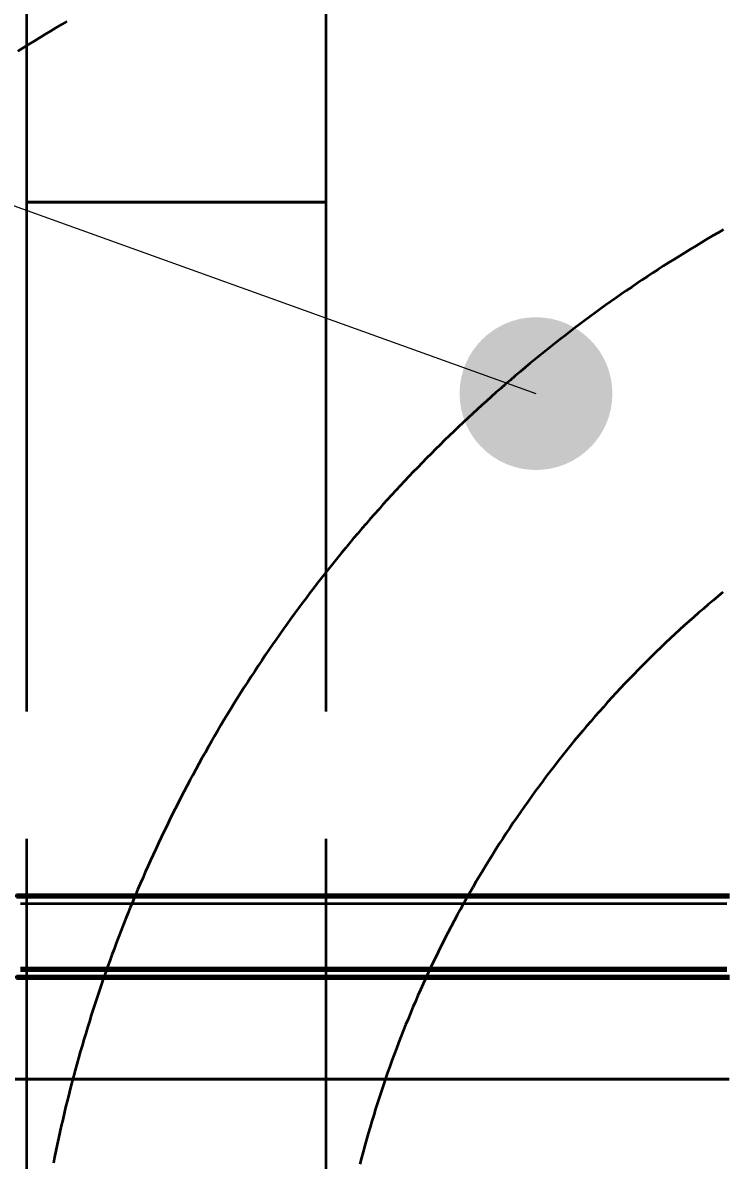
# Model space of a CAD drawing. Header units: millimetres. Extents: x 0 to 2382, y 0 to 420.
# Drawn here: x 151.77 to 157.25, y 289.56 to 298.5 of the extents above; entities that cross this region are included whole.
import ezdxf

# ---------------------------------------------------------------- set-up
doc = ezdxf.new("R2010")
doc.units = ezdxf.units.MM
doc.linetypes.add('IRAM-E-TRAZOS', pattern=[5, 4, -1])
for name, color, linetype, lineweight in [('01-VISIBLE', 7, 'CONTINUOUS', 70), ('02-OCULTA', 4, 'IRAM-E-TRAZOS', 35), ('04-COTA', 3, 'CONTINUOUS', 18), ('08-FINA', 5, 'CONTINUOUS', 18)]:
    doc.layers.add(name, color=color, linetype=linetype, lineweight=lineweight)
doc.styles.add('ISO3098', font='isocpeur.ttf')
doc.dimstyles.new('FLAMA-IRAM', dxfattribs={"dimtxt": 3.5, "dimasz": 3.5, "dimexe": 2, "dimexo": 1.5, "dimgap": 1, "dimtad": 1, "dimdec": 1, "dimtxsty": 'ISO3098', "dimblk": 'IRAM_FLECHA', "dimblk1": 'IRAM_FLECHA', "dimblk2": 'IRAM_FLECHA', "dimcen": 2.5, "dimclrd": 256, "dimclre": 256, "dimclrt": 256, "dimazin": 3, "dimtfac": 1, "dimtmove": 0, "dimatfit": 3, "dimlwd": 18, "dimlwe": 18})

# ---------------------------------------------------------------- blocks, each defined once
blk = doc.blocks.new('IRAM_FLECHA')
blk.add_solid([(0, 0), (-1, 0.125), (-1, -0.125)])

msp = doc.modelspace()

# ---------------------------------------------------------------- hatches: boundary and pattern name
at = {"layer": '08-FINA'}
h = msp.add_hatch(color=7, dxfattribs=at)
h.dxf.hatch_style = 1
edge = h.paths.add_edge_path()
edge.add_arc((155.8, 295.5841), 0.6, 0, 360)

# ---------------------------------------------------------------- linework, layer by layer
at = {"layer": '01-VISIBLE'}
for points in [[(151.72, 291.64), (151.8, 291.64), (151.88, 291.64), (151.96, 291.64), (152.04, 291.64), (152.12, 291.64), (152.2, 291.64), (152.28, 291.64), (152.36, 291.64), (152.44, 291.64), (152.52, 291.64), (152.6, 291.64), (152.68, 291.64), (152.76, 291.64), (152.84, 291.64), (152.92, 291.64), (153, 291.64), (153.08, 291.64), (153.16, 291.64), (153.24, 291.64), (153.32, 291.64), (153.4, 291.64), (153.48, 291.64), (153.56, 291.64), (153.64, 291.64), (153.72, 291.64), (153.8, 291.64), (153.88, 291.64), (153.96, 291.64), (154.04, 291.64), (154.12, 291.64), (154.2, 291.64), (154.28, 291.64), (154.36, 291.64), (154.44, 291.64), (154.52, 291.64), (154.6, 291.64), (154.68, 291.64), (154.76, 291.64), (154.84, 291.64), (154.92, 291.64), (155, 291.64), (155.08, 291.64), (155.16, 291.64), (155.24, 291.64), (155.32, 291.64), (155.4, 291.64), (155.48, 291.64), (155.56, 291.64), (155.64, 291.64), (155.72, 291.64), (155.8, 291.64), (155.88, 291.64), (155.96, 291.64), (156.04, 291.64), (156.12, 291.64), (156.2, 291.64), (156.28, 291.64), (156.36, 291.64), (156.44, 291.64), (156.52, 291.64), (156.6, 291.64), (156.68, 291.64), (156.76, 291.64), (156.84, 291.64), (156.92, 291.64), (157, 291.64), (157.08, 291.64), (157.16, 291.64), (157.24, 291.64), (157.32, 291.64)], [(151.7536, 291.064), (151.8328, 291.064), (151.912, 291.064), (151.9912, 291.064), (152.0704, 291.064), (152.1496, 291.064), (152.2288, 291.064), (152.308, 291.064), (152.3872, 291.064), (152.4664, 291.064), (152.5456, 291.064), (152.6248, 291.064), (152.704, 291.064), (152.7832, 291.064), (152.8624, 291.064), (152.9416, 291.064), (153.0208, 291.064), (153.1, 291.064), (153.1792, 291.064), (153.2584, 291.064), (153.3376, 291.064), (153.4168, 291.064), (153.496, 291.064), (153.5752, 291.064), (153.6544, 291.064), (153.7336, 291.064), (153.8128, 291.064), (153.892, 291.064), (153.9712, 291.064), (154.0504, 291.064), (154.1296, 291.064), (154.2088, 291.064), (154.288, 291.064), (154.3672, 291.064), (154.4464, 291.064), (154.5256, 291.064), (154.6048, 291.064), (154.684, 291.064), (154.7632, 291.064), (154.8424, 291.064), (154.9216, 291.064), (155.0008, 291.064), (155.08, 291.064), (155.1592, 291.064), (155.2384, 291.064), (155.3176, 291.064), (155.3968, 291.064), (155.476, 291.064), (155.5552, 291.064), (155.6344, 291.064), (155.7136, 291.064), (155.7928, 291.064), (155.872, 291.064), (155.9512, 291.064), (156.0304, 291.064), (156.1096, 291.064), (156.1888, 291.064), (156.268, 291.064), (156.3472, 291.064), (156.4264, 291.064), (156.5056, 291.064), (156.5848, 291.064), (156.664, 291.064), (156.7432, 291.064), (156.8224, 291.064), (156.9016, 291.064), (156.9808, 291.064), (157.06, 291.064), (157.1392, 291.064), (157.2184, 291.064), (157.2976, 291.064)], [(151.72, 291), (151.8, 291), (151.88, 291), (151.96, 291), (152.04, 291), (152.12, 291), (152.2, 291), (152.28, 291), (152.36, 291), (152.44, 291), (152.52, 291), (152.6, 291), (152.68, 291), (152.76, 291), (152.84, 291), (152.92, 291), (153, 291), (153.08, 291), (153.16, 291), (153.24, 291), (153.32, 291), (153.4, 291), (153.48, 291), (153.56, 291), (153.64, 291), (153.72, 291), (153.8, 291), (153.88, 291), (153.96, 291), (154.04, 291), (154.12, 291), (154.2, 291), (154.28, 291), (154.36, 291), (154.44, 291), (154.52, 291), (154.6, 291), (154.68, 291), (154.76, 291), (154.84, 291), (154.92, 291), (155, 291), (155.08, 291), (155.16, 291), (155.24, 291), (155.32, 291), (155.4, 291), (155.48, 291), (155.56, 291), (155.64, 291), (155.72, 291), (155.8, 291), (155.88, 291), (155.96, 291), (156.04, 291), (156.12, 291), (156.2, 291), (156.28, 291), (156.36, 291), (156.44, 291), (156.52, 291), (156.6, 291), (156.68, 291), (156.76, 291), (156.84, 291), (156.92, 291), (157, 291), (157.08, 291), (157.16, 291), (157.24, 291), (157.32, 291)]]:
    msp.add_lwpolyline(points, dxfattribs=at)
at = {"layer": '02-OCULTA'}
for p, q in [((151.8, 298.6956), (151.8, 297.0869)), ((154.15, 298.6956), (154.15, 297.0869)), ((151.8, 297.0869), (151.8, 283.6828)), ((154.15, 297.0869), (154.15, 283.6828))]:
    msp.add_line(p, q, dxfattribs=at)
for points in [[(152.1168, 298.508), (152.0736, 298.4826), (152.0305, 298.457), (151.9875, 298.4313), (151.9446, 298.4054), (151.9018, 298.3794), (151.859, 298.3532), (151.8164, 298.3269), (151.7738, 298.3004), (151.7314, 298.2738)], [(151.8, 297.0869), (151.85, 297.0869), (151.9, 297.0869), (151.95, 297.0869), (152, 297.0869), (152.05, 297.0869), (152.1, 297.0869), (152.15, 297.0869), (152.2, 297.0869), (152.25, 297.0869), (152.3, 297.0869), (152.35, 297.0869), (152.4, 297.0869), (152.45, 297.0869), (152.5, 297.0869), (152.55, 297.0869), (152.6, 297.0869), (152.65, 297.0869), (152.7, 297.0869), (152.75, 297.0869), (152.8, 297.0869), (152.85, 297.0869), (152.9, 297.0869), (152.95, 297.0869), (153, 297.0869), (153.05, 297.0869), (153.1, 297.0869), (153.15, 297.0869), (153.2, 297.0869), (153.25, 297.0869), (153.3, 297.0869), (153.35, 297.0869), (153.4, 297.0869), (153.45, 297.0869), (153.5, 297.0869), (153.55, 297.0869), (153.6, 297.0869), (153.65, 297.0869), (153.7, 297.0869), (153.75, 297.0869), (153.8, 297.0869), (153.85, 297.0869), (153.9, 297.0869), (153.95, 297.0869), (154, 297.0869), (154.05, 297.0869), (154.1, 297.0869), (154.15, 297.0869)], [(154.15, 297.0869), (154.1, 297.0869), (154.05, 297.0869), (154, 297.0869), (153.95, 297.0869), (153.9, 297.0869), (153.85, 297.0869), (153.8, 297.0869), (153.75, 297.0869), (153.7, 297.0869), (153.65, 297.0869), (153.6, 297.0869), (153.55, 297.0869), (153.5, 297.0869), (153.45, 297.0869), (153.4, 297.0869), (153.35, 297.0869), (153.3, 297.0869), (153.25, 297.0869), (153.2, 297.0869), (153.15, 297.0869), (153.1, 297.0869), (153.05, 297.0869), (153, 297.0869), (152.95, 297.0869), (152.9, 297.0869), (152.85, 297.0869), (152.8, 297.0869), (152.75, 297.0869), (152.7, 297.0869), (152.65, 297.0869), (152.6, 297.0869), (152.55, 297.0869), (152.5, 297.0869), (152.45, 297.0869), (152.4, 297.0869), (152.35, 297.0869), (152.3, 297.0869), (152.25, 297.0869), (152.2, 297.0869), (152.15, 297.0869), (152.1, 297.0869), (152.05, 297.0869), (152, 297.0869), (151.95, 297.0869), (151.9, 297.0869), (151.85, 297.0869), (151.8, 297.0869)], [(151.8, 297.0869), (151.85, 297.0869), (151.9, 297.0869), (151.95, 297.0869), (152, 297.0869), (152.05, 297.0869), (152.1, 297.0869), (152.15, 297.0869), (152.2, 297.0869), (152.25, 297.0869), (152.3, 297.0869), (152.35, 297.0869), (152.4, 297.0869), (152.45, 297.0869), (152.5, 297.0869), (152.55, 297.0869), (152.6, 297.0869), (152.65, 297.0869), (152.7, 297.0869), (152.75, 297.0869), (152.8, 297.0869), (152.85, 297.0869), (152.9, 297.0869), (152.95, 297.0869), (153, 297.0869), (153.05, 297.0869), (153.1, 297.0869), (153.15, 297.0869), (153.2, 297.0869), (153.25, 297.0869), (153.3, 297.0869), (153.35, 297.0869), (153.4, 297.0869), (153.45, 297.0869), (153.5, 297.0869), (153.55, 297.0869), (153.6, 297.0869), (153.65, 297.0869), (153.7, 297.0869), (153.75, 297.0869), (153.8, 297.0869), (153.85, 297.0869), (153.9, 297.0869), (153.95, 297.0869), (154, 297.0869), (154.05, 297.0869), (154.1, 297.0869), (154.15, 297.0869)], [(154.15, 297.0869), (154.1, 297.0869), (154.05, 297.0869), (154, 297.0869), (153.95, 297.0869), (153.9, 297.0869), (153.85, 297.0869), (153.8, 297.0869), (153.75, 297.0869), (153.7, 297.0869), (153.65, 297.0869), (153.6, 297.0869), (153.55, 297.0869), (153.5, 297.0869), (153.45, 297.0869), (153.4, 297.0869), (153.35, 297.0869), (153.3, 297.0869), (153.25, 297.0869), (153.2, 297.0869), (153.15, 297.0869), (153.1, 297.0869), (153.05, 297.0869), (153, 297.0869), (152.95, 297.0869), (152.9, 297.0869), (152.85, 297.0869), (152.8, 297.0869), (152.75, 297.0869), (152.7, 297.0869), (152.65, 297.0869), (152.6, 297.0869), (152.55, 297.0869), (152.5, 297.0869), (152.45, 297.0869), (152.4, 297.0869), (152.35, 297.0869), (152.3, 297.0869), (152.25, 297.0869), (152.2, 297.0869), (152.15, 297.0869), (152.1, 297.0869), (152.05, 297.0869), (152, 297.0869), (151.95, 297.0869), (151.9, 297.0869), (151.85, 297.0869), (151.8, 297.0869)], [(157.2725, 296.8729), (157.2291, 296.848), (157.1859, 296.8228), (157.1427, 296.7974), (157.0997, 296.7719), (157.0568, 296.7461), (157.0141, 296.7201), (156.9714, 296.6939), (156.9289, 296.6676), (156.8865, 296.641), (156.8442, 296.6143), (156.802, 296.5873), (156.76, 296.5602), (156.7181, 296.5328), (156.6763, 296.5053), (156.6346, 296.4776), (156.5931, 296.4496), (156.5517, 296.4215), (156.5104, 296.3932), (156.4693, 296.3647), (156.4283, 296.336), (156.3874, 296.3072), (156.3467, 296.2781), (156.3061, 296.2489), (156.2656, 296.2194), (156.2253, 296.1898), (156.1851, 296.16), (156.145, 296.13), (156.1051, 296.0998), (156.0653, 296.0695), (156.0257, 296.0389), (155.9862, 296.0082), (155.9468, 295.9773), (155.9076, 295.9462), (155.8686, 295.9149), (155.8297, 295.8834), (155.7909, 295.8518), (155.7522, 295.82), (155.7138, 295.788), (155.6754, 295.7558), (155.6372, 295.7235), (155.5992, 295.691), (155.5613, 295.6583), (155.5236, 295.6254), (155.486, 295.5924), (155.4486, 295.5592), (155.4113, 295.5258), (155.3742, 295.4922), (155.3372, 295.4585), (155.3004, 295.4246), (155.2638, 295.3905), (155.2273, 295.3563), (155.1909, 295.3219), (155.1547, 295.2873), (155.1187, 295.2526), (155.0829, 295.2177), (155.0472, 295.1826), (155.0116, 295.1474), (154.9763, 295.112), (154.9411, 295.0764), (154.906, 295.0407), (154.8711, 295.0048), (154.8364, 294.9687), (154.8019, 294.9325), (154.7675, 294.8962), (154.7333, 294.8597), (154.6992, 294.823), (154.6654, 294.7862), (154.6317, 294.7492), (154.5981, 294.712), (154.5648, 294.6747), (154.5316, 294.6373), (154.4985, 294.5997), (154.4657, 294.5619), (154.433, 294.524), (154.4005, 294.486), (154.3682, 294.4478), (154.3361, 294.4094), (154.3041, 294.3709), (154.2723, 294.3323), (154.2407, 294.2935), (154.2093, 294.2545), (154.178, 294.2155), (154.1469, 294.1762), (154.116, 294.1369), (154.0853, 294.0974), (154.0548, 294.0577), (154.0244, 294.0179), (153.9943, 293.978), (153.9643, 293.9379), (153.9345, 293.8977), (153.9049, 293.8574), (153.8754, 293.8169), (153.8462, 293.7763), (153.8171, 293.7356), (153.7883, 293.6947), (153.7596, 293.6537), (153.7311, 293.6126), (153.7028, 293.5713), (153.6747, 293.5299), (153.6468, 293.4884), (153.619, 293.4467), (153.5915, 293.4049), (153.5642, 293.363), (153.537, 293.321), (153.51, 293.2788), (153.4833, 293.2365), (153.4567, 293.1941), (153.4303, 293.1516), (153.4041, 293.109), (153.3781, 293.0662), (153.3524, 293.0233), (153.3268, 292.9803), (153.3014, 292.9372), (153.2762, 292.894), (153.2512, 292.8506), (153.2264, 292.8072), (153.2018, 292.7636), (153.1774, 292.7199), (153.1532, 292.6761), (153.1292, 292.6322), (153.1054, 292.5882), (153.0818, 292.544), (153.0584, 292.4998), (153.0352, 292.4555), (153.0122, 292.411), (152.9894, 292.3665), (152.9668, 292.3218), (152.9444, 292.277), (152.9223, 292.2322), (152.9003, 292.1872), (152.8785, 292.1422), (152.857, 292.097), (152.8356, 292.0517), (152.8145, 292.0064), (152.7936, 291.9609), (152.7729, 291.9154), (152.7523, 291.8697), (152.732, 291.824), (152.7119, 291.7782), (152.6921, 291.7322), (152.6724, 291.6862), (152.6529, 291.6401), (152.6337, 291.5939), (152.6146, 291.5477), (152.5958, 291.5013), (152.5772, 291.4548), (152.5588, 291.4083), (152.5406, 291.3617), (152.5226, 291.315), (152.5048, 291.2682), (152.4873, 291.2213), (152.47, 291.1744), (152.4528, 291.1274), (152.4359, 291.0803), (152.4192, 291.0331), (152.4028, 290.9859), (152.3865, 290.9385), (152.3705, 290.8911), (152.3546, 290.8437), (152.339, 290.7961), (152.3236, 290.7485), (152.3085, 290.7008), (152.2935, 290.6531), (152.2788, 290.6052), (152.2643, 290.5573), (152.25, 290.5094), (152.2359, 290.4614), (152.222, 290.4133), (152.2084, 290.3651), (152.195, 290.3169), (152.1818, 290.2687), (152.1688, 290.2203), (152.156, 290.1719), (152.1435, 290.1235), (152.1312, 290.075), (152.1191, 290.0264), (152.1072, 289.9778), (152.0955, 289.9292), (152.0841, 289.8804), (152.0729, 289.8317), (152.0619, 289.7828), (152.0512, 289.734), (152.0406, 289.6851), (152.0303, 289.6361), (152.0202, 289.5871), (152.0104, 289.538)], [(157.2725, 296.8729), (157.2291, 296.848), (157.1859, 296.8228), (157.1427, 296.7974), (157.0997, 296.7719), (157.0568, 296.7461), (157.0141, 296.7201), (156.9714, 296.6939), (156.9289, 296.6676), (156.8865, 296.641), (156.8442, 296.6143), (156.802, 296.5873), (156.76, 296.5602), (156.7181, 296.5328), (156.6763, 296.5053), (156.6346, 296.4776), (156.5931, 296.4496), (156.5517, 296.4215), (156.5104, 296.3932), (156.4693, 296.3647), (156.4283, 296.336), (156.3874, 296.3072), (156.3467, 296.2781), (156.3061, 296.2489), (156.2656, 296.2194), (156.2253, 296.1898), (156.1851, 296.16), (156.145, 296.13), (156.1051, 296.0998), (156.0653, 296.0695), (156.0257, 296.0389), (155.9862, 296.0082), (155.9468, 295.9773), (155.9076, 295.9462), (155.8686, 295.9149), (155.8297, 295.8834), (155.7909, 295.8518), (155.7522, 295.82), (155.7138, 295.788), (155.6754, 295.7558), (155.6372, 295.7235), (155.5992, 295.691), (155.5613, 295.6583), (155.5236, 295.6254), (155.486, 295.5924), (155.4486, 295.5592), (155.4113, 295.5258), (155.3742, 295.4922), (155.3372, 295.4585), (155.3004, 295.4246), (155.2638, 295.3905), (155.2273, 295.3563), (155.1909, 295.3219), (155.1547, 295.2873), (155.1187, 295.2526), (155.0829, 295.2177), (155.0472, 295.1826), (155.0116, 295.1474), (154.9763, 295.112), (154.9411, 295.0764), (154.906, 295.0407), (154.8711, 295.0048), (154.8364, 294.9687), (154.8019, 294.9325), (154.7675, 294.8962), (154.7333, 294.8597), (154.6992, 294.823), (154.6654, 294.7862), (154.6317, 294.7492), (154.5981, 294.712), (154.5648, 294.6747), (154.5316, 294.6373), (154.4985, 294.5997), (154.4657, 294.5619), (154.433, 294.524), (154.4005, 294.486), (154.3682, 294.4478), (154.3361, 294.4094), (154.3041, 294.3709), (154.2723, 294.3323), (154.2407, 294.2935), (154.2093, 294.2545), (154.178, 294.2155), (154.1469, 294.1762), (154.116, 294.1369), (154.0853, 294.0974), (154.0548, 294.0577), (154.0244, 294.0179), (153.9943, 293.978), (153.9643, 293.9379), (153.9345, 293.8977), (153.9049, 293.8574), (153.8754, 293.8169), (153.8462, 293.7763), (153.8171, 293.7356), (153.7883, 293.6947), (153.7596, 293.6537), (153.7311, 293.6126), (153.7028, 293.5713), (153.6747, 293.5299), (153.6468, 293.4884), (153.619, 293.4467), (153.5915, 293.4049), (153.5642, 293.363), (153.537, 293.321), (153.51, 293.2788), (153.4833, 293.2365), (153.4567, 293.1941), (153.4303, 293.1516), (153.4041, 293.109), (153.3781, 293.0662), (153.3524, 293.0233), (153.3268, 292.9803), (153.3014, 292.9372), (153.2762, 292.894), (153.2512, 292.8506), (153.2264, 292.8072), (153.2018, 292.7636), (153.1774, 292.7199), (153.1532, 292.6761), (153.1292, 292.6322), (153.1054, 292.5882), (153.0818, 292.544), (153.0584, 292.4998), (153.0352, 292.4555), (153.0122, 292.411), (152.9894, 292.3665), (152.9668, 292.3218), (152.9444, 292.277), (152.9223, 292.2322), (152.9003, 292.1872), (152.8785, 292.1422), (152.857, 292.097), (152.8356, 292.0517), (152.8145, 292.0064), (152.7936, 291.9609), (152.7729, 291.9154), (152.7523, 291.8697), (152.732, 291.824), (152.7119, 291.7782), (152.6921, 291.7322), (152.6724, 291.6862), (152.6529, 291.6401), (152.6337, 291.5939), (152.6146, 291.5477), (152.5958, 291.5013), (152.5772, 291.4548), (152.5588, 291.4083), (152.5406, 291.3617), (152.5226, 291.315), (152.5048, 291.2682), (152.4873, 291.2213), (152.47, 291.1744), (152.4528, 291.1274), (152.4359, 291.0803), (152.4192, 291.0331), (152.4028, 290.9859), (152.3865, 290.9385), (152.3705, 290.8911), (152.3546, 290.8437), (152.339, 290.7961), (152.3236, 290.7485), (152.3085, 290.7008), (152.2935, 290.6531), (152.2788, 290.6052), (152.2643, 290.5573), (152.25, 290.5094), (152.2359, 290.4614), (152.222, 290.4133), (152.2084, 290.3651), (152.195, 290.3169), (152.1818, 290.2687), (152.1688, 290.2203), (152.156, 290.1719), (152.1435, 290.1235), (152.1312, 290.075), (152.1191, 290.0264), (152.1072, 289.9778), (152.0955, 289.9292), (152.0841, 289.8804), (152.0729, 289.8317), (152.0619, 289.7828), (152.0512, 289.734), (152.0406, 289.6851), (152.0303, 289.6361), (152.0202, 289.5871), (152.0104, 289.538)], [(157.2725, 296.8729), (157.2291, 296.848), (157.1859, 296.8228), (157.1427, 296.7974), (157.0997, 296.7719), (157.0568, 296.7461), (157.0141, 296.7201), (156.9714, 296.6939), (156.9289, 296.6676), (156.8865, 296.641), (156.8442, 296.6143), (156.802, 296.5873), (156.76, 296.5602), (156.7181, 296.5328), (156.6763, 296.5053), (156.6346, 296.4776), (156.5931, 296.4496), (156.5517, 296.4215), (156.5104, 296.3932), (156.4693, 296.3647), (156.4283, 296.336), (156.3874, 296.3072), (156.3467, 296.2781), (156.3061, 296.2489), (156.2656, 296.2194), (156.2253, 296.1898), (156.1851, 296.16), (156.145, 296.13), (156.1051, 296.0998), (156.0653, 296.0695), (156.0257, 296.0389), (155.9862, 296.0082), (155.9468, 295.9773), (155.9076, 295.9462), (155.8686, 295.9149), (155.8297, 295.8834), (155.7909, 295.8518), (155.7522, 295.82), (155.7138, 295.788), (155.6754, 295.7558), (155.6372, 295.7235), (155.5992, 295.691), (155.5613, 295.6583), (155.5236, 295.6254), (155.486, 295.5924), (155.4486, 295.5592), (155.4113, 295.5258), (155.3742, 295.4922), (155.3372, 295.4585), (155.3004, 295.4246), (155.2638, 295.3905), (155.2273, 295.3563), (155.1909, 295.3219), (155.1547, 295.2873), (155.1187, 295.2526), (155.0829, 295.2177), (155.0472, 295.1826), (155.0116, 295.1474), (154.9763, 295.112), (154.9411, 295.0764), (154.906, 295.0407), (154.8711, 295.0048), (154.8364, 294.9687), (154.8019, 294.9325), (154.7675, 294.8962), (154.7333, 294.8597), (154.6992, 294.823), (154.6654, 294.7862), (154.6317, 294.7492), (154.5981, 294.712), (154.5648, 294.6747), (154.5316, 294.6373), (154.4985, 294.5997), (154.4657, 294.5619), (154.433, 294.524), (154.4005, 294.486), (154.3682, 294.4478), (154.3361, 294.4094), (154.3041, 294.3709), (154.2723, 294.3323), (154.2407, 294.2935), (154.2093, 294.2545), (154.178, 294.2155), (154.1469, 294.1762), (154.116, 294.1369), (154.0853, 294.0974), (154.0548, 294.0577), (154.0244, 294.0179), (153.9943, 293.978), (153.9643, 293.9379), (153.9345, 293.8977), (153.9049, 293.8574), (153.8754, 293.8169), (153.8462, 293.7763), (153.8171, 293.7356), (153.7883, 293.6947), (153.7596, 293.6537), (153.7311, 293.6126), (153.7028, 293.5713), (153.6747, 293.5299), (153.6468, 293.4884), (153.619, 293.4467), (153.5915, 293.4049), (153.5642, 293.363), (153.537, 293.321), (153.51, 293.2788), (153.4833, 293.2365), (153.4567, 293.1941), (153.4303, 293.1516), (153.4041, 293.109), (153.3781, 293.0662), (153.3524, 293.0233), (153.3268, 292.9803), (153.3014, 292.9372), (153.2762, 292.894), (153.2512, 292.8506), (153.2264, 292.8072), (153.2018, 292.7636), (153.1774, 292.7199), (153.1532, 292.6761), (153.1292, 292.6322), (153.1054, 292.5882), (153.0818, 292.544), (153.0584, 292.4998), (153.0352, 292.4555), (153.0122, 292.411), (152.9894, 292.3665), (152.9668, 292.3218), (152.9444, 292.277), (152.9223, 292.2322), (152.9003, 292.1872), (152.8785, 292.1422), (152.857, 292.097), (152.8356, 292.0517), (152.8145, 292.0064), (152.7936, 291.9609), (152.7729, 291.9154), (152.7523, 291.8697), (152.732, 291.824), (152.7119, 291.7782), (152.6921, 291.7322), (152.6724, 291.6862), (152.6529, 291.6401), (152.6337, 291.5939), (152.6146, 291.5477), (152.5958, 291.5013), (152.5772, 291.4548), (152.5588, 291.4083), (152.5406, 291.3617), (152.5226, 291.315), (152.5048, 291.2682), (152.4873, 291.2213), (152.47, 291.1744), (152.4528, 291.1274), (152.4359, 291.0803), (152.4192, 291.0331), (152.4028, 290.9859), (152.3865, 290.9385), (152.3705, 290.8911), (152.3546, 290.8437), (152.339, 290.7961), (152.3236, 290.7485), (152.3085, 290.7008), (152.2935, 290.6531), (152.2788, 290.6052), (152.2643, 290.5573), (152.25, 290.5094), (152.2359, 290.4614), (152.222, 290.4133), (152.2084, 290.3651), (152.195, 290.3169), (152.1818, 290.2687), (152.1688, 290.2203), (152.156, 290.1719), (152.1435, 290.1235), (152.1312, 290.075), (152.1191, 290.0264), (152.1072, 289.9778), (152.0955, 289.9292), (152.0841, 289.8804), (152.0729, 289.8317), (152.0619, 289.7828), (152.0512, 289.734), (152.0406, 289.6851), (152.0303, 289.6361), (152.0202, 289.5871), (152.0104, 289.538)], [(157.2672, 294.0233), (157.2286, 293.9914), (157.1903, 293.9592), (157.1521, 293.9268), (157.1141, 293.8942), (157.0762, 293.8614), (157.0386, 293.8283), (157.0012, 293.795), (156.964, 293.7615), (156.9269, 293.7278), (156.8901, 293.6938), (156.8535, 293.6597), (156.8171, 293.6253), (156.7808, 293.5907), (156.7448, 293.5559), (156.709, 293.5209), (156.6734, 293.4857), (156.638, 293.4503), (156.6028, 293.4146), (156.5678, 293.3788), (156.5331, 293.3427), (156.4985, 293.3065), (156.4642, 293.27), (156.43, 293.2334), (156.3961, 293.1965), (156.3624, 293.1594), (156.3289, 293.1222), (156.2957, 293.0847), (156.2626, 293.0471), (156.2298, 293.0093), (156.1972, 292.9712), (156.1649, 292.933), (156.1327, 292.8946), (156.1008, 292.856), (156.0691, 292.8172), (156.0377, 292.7782), (156.0064, 292.7391), (155.9754, 292.6997), (155.9447, 292.6602), (155.9141, 292.6205), (155.8838, 292.5807), (155.8537, 292.5406), (155.8239, 292.5004), (155.7943, 292.46), (155.7649, 292.4194), (155.7358, 292.3787), (155.7069, 292.3377), (155.6783, 292.2966), (155.6499, 292.2554), (155.6217, 292.214), (155.5938, 292.1724), (155.5661, 292.1307), (155.5387, 292.0887), (155.5115, 292.0467), (155.4846, 292.0045), (155.4579, 291.9621), (155.4314, 291.9195), (155.4052, 291.8768), (155.3793, 291.834), (155.3536, 291.791), (155.3282, 291.7479), (155.303, 291.7046), (155.2781, 291.6611), (155.2534, 291.6175), (155.229, 291.5738), (155.2048, 291.53), (155.1809, 291.4859), (155.1572, 291.4418), (155.1338, 291.3975), (155.1107, 291.3531), (155.0878, 291.3085), (155.0652, 291.2638), (155.0429, 291.219), (155.0208, 291.1741), (154.9989, 291.129), (154.9774, 291.0838), (154.9561, 291.0385), (154.935, 290.993), (154.9143, 290.9474), (154.8938, 290.9017), (154.8735, 290.8559), (154.8535, 290.81), (154.8338, 290.7639), (154.8144, 290.7178), (154.7953, 290.6715), (154.7764, 290.6251), (154.7577, 290.5786), (154.7394, 290.532), (154.7213, 290.4853), (154.7035, 290.4385), (154.686, 290.3916), (154.6687, 290.3446), (154.6517, 290.2975), (154.635, 290.2502), (154.6186, 290.2029), (154.6024, 290.1555), (154.5865, 290.108), (154.5709, 290.0604), (154.5556, 290.0127), (154.5405, 289.965), (154.5258, 289.9171), (154.5113, 289.8692), (154.4971, 289.8211), (154.4831, 289.773), (154.4695, 289.7249), (154.4561, 289.6766), (154.443, 289.6282), (154.4302, 289.5798), (154.4177, 289.5313)], [(157.2672, 294.0233), (157.2286, 293.9914), (157.1903, 293.9592), (157.1521, 293.9268), (157.1141, 293.8942), (157.0762, 293.8614), (157.0386, 293.8283), (157.0012, 293.795), (156.964, 293.7615), (156.9269, 293.7278), (156.8901, 293.6938), (156.8535, 293.6597), (156.8171, 293.6253), (156.7808, 293.5907), (156.7448, 293.5559), (156.709, 293.5209), (156.6734, 293.4857), (156.638, 293.4503), (156.6028, 293.4146), (156.5678, 293.3788), (156.5331, 293.3427), (156.4985, 293.3065), (156.4642, 293.27), (156.43, 293.2334), (156.3961, 293.1965), (156.3624, 293.1594), (156.3289, 293.1222), (156.2957, 293.0847), (156.2626, 293.0471), (156.2298, 293.0093), (156.1972, 292.9712), (156.1649, 292.933), (156.1327, 292.8946), (156.1008, 292.856), (156.0691, 292.8172), (156.0377, 292.7782), (156.0064, 292.7391), (155.9754, 292.6997), (155.9447, 292.6602), (155.9141, 292.6205), (155.8838, 292.5807), (155.8537, 292.5406), (155.8239, 292.5004), (155.7943, 292.46), (155.7649, 292.4194), (155.7358, 292.3787), (155.7069, 292.3377), (155.6783, 292.2966), (155.6499, 292.2554), (155.6217, 292.214), (155.5938, 292.1724), (155.5661, 292.1307), (155.5387, 292.0887), (155.5115, 292.0467), (155.4846, 292.0045), (155.4579, 291.9621), (155.4314, 291.9195), (155.4052, 291.8768), (155.3793, 291.834), (155.3536, 291.791), (155.3282, 291.7479), (155.303, 291.7046), (155.2781, 291.6611), (155.2534, 291.6175), (155.229, 291.5738), (155.2048, 291.53), (155.1809, 291.4859), (155.1572, 291.4418), (155.1338, 291.3975), (155.1107, 291.3531), (155.0878, 291.3085), (155.0652, 291.2638), (155.0429, 291.219), (155.0208, 291.1741), (154.9989, 291.129), (154.9774, 291.0838), (154.9561, 291.0385), (154.935, 290.993), (154.9143, 290.9474), (154.8938, 290.9017), (154.8735, 290.8559), (154.8535, 290.81), (154.8338, 290.7639), (154.8144, 290.7178), (154.7953, 290.6715), (154.7764, 290.6251), (154.7577, 290.5786), (154.7394, 290.532), (154.7213, 290.4853), (154.7035, 290.4385), (154.686, 290.3916), (154.6687, 290.3446), (154.6517, 290.2975), (154.635, 290.2502), (154.6186, 290.2029), (154.6024, 290.1555), (154.5865, 290.108), (154.5709, 290.0604), (154.5556, 290.0127), (154.5405, 289.965), (154.5258, 289.9171), (154.5113, 289.8692), (154.4971, 289.8211), (154.4831, 289.773), (154.4695, 289.7249), (154.4561, 289.6766), (154.443, 289.6282), (154.4302, 289.5798), (154.4177, 289.5313)], [(157.2672, 294.0233), (157.2286, 293.9914), (157.1903, 293.9592), (157.1521, 293.9268), (157.1141, 293.8942), (157.0762, 293.8614), (157.0386, 293.8283), (157.0012, 293.795), (156.964, 293.7615), (156.9269, 293.7278), (156.8901, 293.6938), (156.8535, 293.6597), (156.8171, 293.6253), (156.7808, 293.5907), (156.7448, 293.5559), (156.709, 293.5209), (156.6734, 293.4857), (156.638, 293.4503), (156.6028, 293.4146), (156.5678, 293.3788), (156.5331, 293.3427), (156.4985, 293.3065), (156.4642, 293.27), (156.43, 293.2334), (156.3961, 293.1965), (156.3624, 293.1594), (156.3289, 293.1222), (156.2957, 293.0847), (156.2626, 293.0471), (156.2298, 293.0093), (156.1972, 292.9712), (156.1649, 292.933), (156.1327, 292.8946), (156.1008, 292.856), (156.0691, 292.8172), (156.0377, 292.7782), (156.0064, 292.7391), (155.9754, 292.6997), (155.9447, 292.6602), (155.9141, 292.6205), (155.8838, 292.5807), (155.8537, 292.5406), (155.8239, 292.5004), (155.7943, 292.46), (155.7649, 292.4194), (155.7358, 292.3787), (155.7069, 292.3377), (155.6783, 292.2966), (155.6499, 292.2554), (155.6217, 292.214), (155.5938, 292.1724), (155.5661, 292.1307), (155.5387, 292.0887), (155.5115, 292.0467), (155.4846, 292.0045), (155.4579, 291.9621), (155.4314, 291.9195), (155.4052, 291.8768), (155.3793, 291.834), (155.3536, 291.791), (155.3282, 291.7479), (155.303, 291.7046), (155.2781, 291.6611), (155.2534, 291.6175), (155.229, 291.5738), (155.2048, 291.53), (155.1809, 291.4859), (155.1572, 291.4418), (155.1338, 291.3975), (155.1107, 291.3531), (155.0878, 291.3085), (155.0652, 291.2638), (155.0429, 291.219), (155.0208, 291.1741), (154.9989, 291.129), (154.9774, 291.0838), (154.9561, 291.0385), (154.935, 290.993), (154.9143, 290.9474), (154.8938, 290.9017), (154.8735, 290.8559), (154.8535, 290.81), (154.8338, 290.7639), (154.8144, 290.7178), (154.7953, 290.6715), (154.7764, 290.6251), (154.7577, 290.5786), (154.7394, 290.532), (154.7213, 290.4853), (154.7035, 290.4385), (154.686, 290.3916), (154.6687, 290.3446), (154.6517, 290.2975), (154.635, 290.2502), (154.6186, 290.2029), (154.6024, 290.1555), (154.5865, 290.108), (154.5709, 290.0604), (154.5556, 290.0127), (154.5405, 289.965), (154.5258, 289.9171), (154.5113, 289.8692), (154.4971, 289.8211), (154.4831, 289.773), (154.4695, 289.7249), (154.4561, 289.6766), (154.443, 289.6282), (154.4302, 289.5798), (154.4177, 289.5313)], [(157.2768, 291.64), (157.1984, 291.64), (157.12, 291.64), (157.0416, 291.64), (156.9632, 291.64), (156.8848, 291.64), (156.8064, 291.64), (156.728, 291.64), (156.6496, 291.64), (156.5712, 291.64), (156.4928, 291.64), (156.4144, 291.64), (156.336, 291.64), (156.2576, 291.64), (156.1792, 291.64), (156.1008, 291.64), (156.0224, 291.64), (155.944, 291.64), (155.8656, 291.64), (155.7872, 291.64), (155.7088, 291.64), (155.6304, 291.64), (155.552, 291.64), (155.4736, 291.64), (155.3952, 291.64), (155.3168, 291.64), (155.2384, 291.64), (155.16, 291.64), (155.0816, 291.64), (155.0032, 291.64), (154.9248, 291.64), (154.8464, 291.64), (154.768, 291.64), (154.6896, 291.64), (154.6112, 291.64), (154.5328, 291.64), (154.4544, 291.64), (154.376, 291.64), (154.2976, 291.64), (154.2192, 291.64), (154.1408, 291.64), (154.0624, 291.64), (153.984, 291.64), (153.9056, 291.64), (153.8272, 291.64), (153.7488, 291.64), (153.6704, 291.64), (153.592, 291.64), (153.5136, 291.64), (153.4352, 291.64), (153.3568, 291.64), (153.2784, 291.64), (153.2, 291.64), (153.1216, 291.64), (153.0432, 291.64), (152.9648, 291.64), (152.8864, 291.64), (152.808, 291.64), (152.7296, 291.64), (152.6512, 291.64), (152.5728, 291.64), (152.4944, 291.64), (152.416, 291.64), (152.3376, 291.64), (152.2592, 291.64), (152.1808, 291.64), (152.1024, 291.64), (152.024, 291.64), (151.9456, 291.64), (151.8672, 291.64), (151.7888, 291.64), (151.7104, 291.64)], [(151.7104, 291.64), (151.7888, 291.64), (151.8672, 291.64), (151.9456, 291.64), (152.024, 291.64), (152.1024, 291.64), (152.1808, 291.64), (152.2592, 291.64), (152.3376, 291.64), (152.416, 291.64), (152.4944, 291.64), (152.5728, 291.64), (152.6512, 291.64), (152.7296, 291.64), (152.808, 291.64), (152.8864, 291.64), (152.9648, 291.64), (153.0432, 291.64), (153.1216, 291.64), (153.2, 291.64), (153.2784, 291.64), (153.3568, 291.64), (153.4352, 291.64), (153.5136, 291.64), (153.592, 291.64), (153.6704, 291.64), (153.7488, 291.64), (153.8272, 291.64), (153.9056, 291.64), (153.984, 291.64), (154.0624, 291.64), (154.1408, 291.64), (154.2192, 291.64), (154.2976, 291.64), (154.376, 291.64), (154.4544, 291.64), (154.5328, 291.64), (154.6112, 291.64), (154.6896, 291.64), (154.768, 291.64), (154.8464, 291.64), (154.9248, 291.64), (155.0032, 291.64), (155.0816, 291.64), (155.16, 291.64), (155.2384, 291.64), (155.3168, 291.64), (155.3952, 291.64), (155.4736, 291.64), (155.552, 291.64), (155.6304, 291.64), (155.7088, 291.64), (155.7872, 291.64), (155.8656, 291.64), (155.944, 291.64), (156.0224, 291.64), (156.1008, 291.64), (156.1792, 291.64), (156.2576, 291.64), (156.336, 291.64), (156.4144, 291.64), (156.4928, 291.64), (156.5712, 291.64), (156.6496, 291.64), (156.728, 291.64), (156.8064, 291.64), (156.8848, 291.64), (156.9632, 291.64), (157.0416, 291.64), (157.12, 291.64), (157.1984, 291.64), (157.2768, 291.64)], [(157.32, 291.64), (157.24, 291.64), (157.16, 291.64), (157.08, 291.64), (157, 291.64), (156.92, 291.64), (156.84, 291.64), (156.76, 291.64), (156.68, 291.64), (156.6, 291.64), (156.52, 291.64), (156.44, 291.64), (156.36, 291.64), (156.28, 291.64), (156.2, 291.64), (156.12, 291.64), (156.04, 291.64), (155.96, 291.64), (155.88, 291.64), (155.8, 291.64), (155.72, 291.64), (155.64, 291.64), (155.56, 291.64), (155.48, 291.64), (155.4, 291.64), (155.32, 291.64), (155.24, 291.64), (155.16, 291.64), (155.08, 291.64), (155, 291.64), (154.92, 291.64), (154.84, 291.64), (154.76, 291.64), (154.68, 291.64), (154.6, 291.64), (154.52, 291.64), (154.44, 291.64), (154.36, 291.64), (154.28, 291.64), (154.2, 291.64), (154.12, 291.64), (154.04, 291.64), (153.96, 291.64), (153.88, 291.64), (153.8, 291.64), (153.72, 291.64), (153.64, 291.64), (153.56, 291.64), (153.48, 291.64), (153.4, 291.64), (153.32, 291.64), (153.24, 291.64), (153.16, 291.64), (153.08, 291.64), (153, 291.64), (152.92, 291.64), (152.84, 291.64), (152.76, 291.64), (152.68, 291.64), (152.6, 291.64), (152.52, 291.64), (152.44, 291.64), (152.36, 291.64), (152.28, 291.64), (152.2, 291.64), (152.12, 291.64), (152.04, 291.64), (151.96, 291.64), (151.88, 291.64), (151.8, 291.64), (151.72, 291.64)], [(157.2976, 291.576), (157.2184, 291.576), (157.1392, 291.576), (157.06, 291.576), (156.9808, 291.576), (156.9016, 291.576), (156.8224, 291.576), (156.7432, 291.576), (156.664, 291.576), (156.5848, 291.576), (156.5056, 291.576), (156.4264, 291.576), (156.3472, 291.576), (156.268, 291.576), (156.1888, 291.576), (156.1096, 291.576), (156.0304, 291.576), (155.9512, 291.576), (155.872, 291.576), (155.7928, 291.576), (155.7136, 291.576), (155.6344, 291.576), (155.5552, 291.576), (155.476, 291.576), (155.3968, 291.576), (155.3176, 291.576), (155.2384, 291.576), (155.1592, 291.576), (155.08, 291.576), (155.0008, 291.576), (154.9216, 291.576), (154.8424, 291.576), (154.7632, 291.576), (154.684, 291.576), (154.6048, 291.576), (154.5256, 291.576), (154.4464, 291.576), (154.3672, 291.576), (154.288, 291.576), (154.2088, 291.576), (154.1296, 291.576), (154.0504, 291.576), (153.9712, 291.576), (153.892, 291.576), (153.8128, 291.576), (153.7336, 291.576), (153.6544, 291.576), (153.5752, 291.576), (153.496, 291.576), (153.4168, 291.576), (153.3376, 291.576), (153.2584, 291.576), (153.1792, 291.576), (153.1, 291.576), (153.0208, 291.576), (152.9416, 291.576), (152.8624, 291.576), (152.7832, 291.576), (152.704, 291.576), (152.6248, 291.576), (152.5456, 291.576), (152.4664, 291.576), (152.3872, 291.576), (152.308, 291.576), (152.2288, 291.576), (152.1496, 291.576), (152.0704, 291.576), (151.9912, 291.576), (151.912, 291.576), (151.8328, 291.576), (151.7536, 291.576)], [(157.2976, 291.576), (157.2184, 291.576), (157.1392, 291.576), (157.06, 291.576), (156.9808, 291.576), (156.9016, 291.576), (156.8224, 291.576), (156.7432, 291.576), (156.664, 291.576), (156.5848, 291.576), (156.5056, 291.576), (156.4264, 291.576), (156.3472, 291.576), (156.268, 291.576), (156.1888, 291.576), (156.1096, 291.576), (156.0304, 291.576), (155.9512, 291.576), (155.872, 291.576), (155.7928, 291.576), (155.7136, 291.576), (155.6344, 291.576), (155.5552, 291.576), (155.476, 291.576), (155.3968, 291.576), (155.3176, 291.576), (155.2384, 291.576), (155.1592, 291.576), (155.08, 291.576), (155.0008, 291.576), (154.9216, 291.576), (154.8424, 291.576), (154.7632, 291.576), (154.684, 291.576), (154.6048, 291.576), (154.5256, 291.576), (154.4464, 291.576), (154.3672, 291.576), (154.288, 291.576), (154.2088, 291.576), (154.1296, 291.576), (154.0504, 291.576), (153.9712, 291.576), (153.892, 291.576), (153.8128, 291.576), (153.7336, 291.576), (153.6544, 291.576), (153.5752, 291.576), (153.496, 291.576), (153.4168, 291.576), (153.3376, 291.576), (153.2584, 291.576), (153.1792, 291.576), (153.1, 291.576), (153.0208, 291.576), (152.9416, 291.576), (152.8624, 291.576), (152.7832, 291.576), (152.704, 291.576), (152.6248, 291.576), (152.5456, 291.576), (152.4664, 291.576), (152.3872, 291.576), (152.308, 291.576), (152.2288, 291.576), (152.1496, 291.576), (152.0704, 291.576), (151.9912, 291.576), (151.912, 291.576), (151.8328, 291.576), (151.7536, 291.576)], [(151.7536, 291.064), (151.8328, 291.064), (151.912, 291.064), (151.9912, 291.064), (152.0704, 291.064), (152.1496, 291.064), (152.2288, 291.064), (152.308, 291.064), (152.3872, 291.064), (152.4664, 291.064), (152.5456, 291.064), (152.6248, 291.064), (152.704, 291.064), (152.7832, 291.064), (152.8624, 291.064), (152.9416, 291.064), (153.0208, 291.064), (153.1, 291.064), (153.1792, 291.064), (153.2584, 291.064), (153.3376, 291.064), (153.4168, 291.064), (153.496, 291.064), (153.5752, 291.064), (153.6544, 291.064), (153.7336, 291.064), (153.8128, 291.064), (153.892, 291.064), (153.9712, 291.064), (154.0504, 291.064), (154.1296, 291.064), (154.2088, 291.064), (154.288, 291.064), (154.3672, 291.064), (154.4464, 291.064), (154.5256, 291.064), (154.6048, 291.064), (154.684, 291.064), (154.7632, 291.064), (154.8424, 291.064), (154.9216, 291.064), (155.0008, 291.064), (155.08, 291.064), (155.1592, 291.064), (155.2384, 291.064), (155.3176, 291.064), (155.3968, 291.064), (155.476, 291.064), (155.5552, 291.064), (155.6344, 291.064), (155.7136, 291.064), (155.7928, 291.064), (155.872, 291.064), (155.9512, 291.064), (156.0304, 291.064), (156.1096, 291.064), (156.1888, 291.064), (156.268, 291.064), (156.3472, 291.064), (156.4264, 291.064), (156.5056, 291.064), (156.5848, 291.064), (156.664, 291.064), (156.7432, 291.064), (156.8224, 291.064), (156.9016, 291.064), (156.9808, 291.064), (157.06, 291.064), (157.1392, 291.064), (157.2184, 291.064), (157.2976, 291.064)], [(157.2768, 291), (157.1984, 291), (157.12, 291), (157.0416, 291), (156.9632, 291), (156.8848, 291), (156.8064, 291), (156.728, 291), (156.6496, 291), (156.5712, 291), (156.4928, 291), (156.4144, 291), (156.336, 291), (156.2576, 291), (156.1792, 291), (156.1008, 291), (156.0224, 291), (155.944, 291), (155.8656, 291), (155.7872, 291), (155.7088, 291), (155.6304, 291), (155.552, 291), (155.4736, 291), (155.3952, 291), (155.3168, 291), (155.2384, 291), (155.16, 291), (155.0816, 291), (155.0032, 291), (154.9248, 291), (154.8464, 291), (154.768, 291), (154.6896, 291), (154.6112, 291), (154.5328, 291), (154.4544, 291), (154.376, 291), (154.2976, 291), (154.2192, 291), (154.1408, 291), (154.0624, 291), (153.984, 291), (153.9056, 291), (153.8272, 291), (153.7488, 291), (153.6704, 291), (153.592, 291), (153.5136, 291), (153.4352, 291), (153.3568, 291), (153.2784, 291), (153.2, 291), (153.1216, 291), (153.0432, 291), (152.9648, 291), (152.8864, 291), (152.808, 291), (152.7296, 291), (152.6512, 291), (152.5728, 291), (152.4944, 291), (152.416, 291), (152.3376, 291), (152.2592, 291), (152.1808, 291), (152.1024, 291), (152.024, 291), (151.9456, 291), (151.8672, 291), (151.7888, 291), (151.7104, 291)], [(151.7104, 291), (151.7888, 291), (151.8672, 291), (151.9456, 291), (152.024, 291), (152.1024, 291), (152.1808, 291), (152.2592, 291), (152.3376, 291), (152.416, 291), (152.4944, 291), (152.5728, 291), (152.6512, 291), (152.7296, 291), (152.808, 291), (152.8864, 291), (152.9648, 291), (153.0432, 291), (153.1216, 291), (153.2, 291), (153.2784, 291), (153.3568, 291), (153.4352, 291), (153.5136, 291), (153.592, 291), (153.6704, 291), (153.7488, 291), (153.8272, 291), (153.9056, 291), (153.984, 291), (154.0624, 291), (154.1408, 291), (154.2192, 291), (154.2976, 291), (154.376, 291), (154.4544, 291), (154.5328, 291), (154.6112, 291), (154.6896, 291), (154.768, 291), (154.8464, 291), (154.9248, 291), (155.0032, 291), (155.0816, 291), (155.16, 291), (155.2384, 291), (155.3168, 291), (155.3952, 291), (155.4736, 291), (155.552, 291), (155.6304, 291), (155.7088, 291), (155.7872, 291), (155.8656, 291), (155.944, 291), (156.0224, 291), (156.1008, 291), (156.1792, 291), (156.2576, 291), (156.336, 291), (156.4144, 291), (156.4928, 291), (156.5712, 291), (156.6496, 291), (156.728, 291), (156.8064, 291), (156.8848, 291), (156.9632, 291), (157.0416, 291), (157.12, 291), (157.1984, 291), (157.2768, 291)], [(157.2768, 291), (157.1984, 291), (157.12, 291), (157.0416, 291), (156.9632, 291), (156.8848, 291), (156.8064, 291), (156.728, 291), (156.6496, 291), (156.5712, 291), (156.4928, 291), (156.4144, 291), (156.336, 291), (156.2576, 291), (156.1792, 291), (156.1008, 291), (156.0224, 291), (155.944, 291), (155.8656, 291), (155.7872, 291), (155.7088, 291), (155.6304, 291), (155.552, 291), (155.4736, 291), (155.3952, 291), (155.3168, 291), (155.2384, 291), (155.16, 291), (155.0816, 291), (155.0032, 291), (154.9248, 291), (154.8464, 291), (154.768, 291), (154.6896, 291), (154.6112, 291), (154.5328, 291), (154.4544, 291), (154.376, 291), (154.2976, 291), (154.2192, 291), (154.1408, 291), (154.0624, 291), (153.984, 291), (153.9056, 291), (153.8272, 291), (153.7488, 291), (153.6704, 291), (153.592, 291), (153.5136, 291), (153.4352, 291), (153.3568, 291), (153.2784, 291), (153.2, 291), (153.1216, 291), (153.0432, 291), (152.9648, 291), (152.8864, 291), (152.808, 291), (152.7296, 291), (152.6512, 291), (152.5728, 291), (152.4944, 291), (152.416, 291), (152.3376, 291), (152.2592, 291), (152.1808, 291), (152.1024, 291), (152.024, 291), (151.9456, 291), (151.8672, 291), (151.7888, 291), (151.7104, 291)], [(151.7104, 291), (151.7888, 291), (151.8672, 291), (151.9456, 291), (152.024, 291), (152.1024, 291), (152.1808, 291), (152.2592, 291), (152.3376, 291), (152.416, 291), (152.4944, 291), (152.5728, 291), (152.6512, 291), (152.7296, 291), (152.808, 291), (152.8864, 291), (152.9648, 291), (153.0432, 291), (153.1216, 291), (153.2, 291), (153.2784, 291), (153.3568, 291), (153.4352, 291), (153.5136, 291), (153.592, 291), (153.6704, 291), (153.7488, 291), (153.8272, 291), (153.9056, 291), (153.984, 291), (154.0624, 291), (154.1408, 291), (154.2192, 291), (154.2976, 291), (154.376, 291), (154.4544, 291), (154.5328, 291), (154.6112, 291), (154.6896, 291), (154.768, 291), (154.8464, 291), (154.9248, 291), (155.0032, 291), (155.0816, 291), (155.16, 291), (155.2384, 291), (155.3168, 291), (155.3952, 291), (155.4736, 291), (155.552, 291), (155.6304, 291), (155.7088, 291), (155.7872, 291), (155.8656, 291), (155.944, 291), (156.0224, 291), (156.1008, 291), (156.1792, 291), (156.2576, 291), (156.336, 291), (156.4144, 291), (156.4928, 291), (156.5712, 291), (156.6496, 291), (156.728, 291), (156.8064, 291), (156.8848, 291), (156.9632, 291), (157.0416, 291), (157.12, 291), (157.1984, 291), (157.2768, 291)], [(157.3168, 291), (157.24, 291), (157.1632, 291), (157.0864, 291), (157.0096, 291), (156.9328, 291), (156.856, 291), (156.7792, 291), (156.7024, 291), (156.6256, 291), (156.5488, 291), (156.472, 291), (156.3952, 291), (156.3184, 291), (156.2416, 291), (156.1648, 291), (156.088, 291), (156.0112, 291), (155.9344, 291), (155.8576, 291), (155.7808, 291), (155.704, 291), (155.6272, 291), (155.5504, 291), (155.4736, 291), (155.3968, 291), (155.32, 291), (155.2432, 291), (155.1664, 291), (155.0896, 291), (155.0128, 291), (154.936, 291), (154.8592, 291), (154.7824, 291), (154.7056, 291), (154.6288, 291), (154.552, 291), (154.4752, 291), (154.3984, 291), (154.3216, 291), (154.2448, 291), (154.168, 291), (154.0912, 291), (154.0144, 291), (153.9376, 291), (153.8608, 291), (153.784, 291), (153.7072, 291), (153.6304, 291), (153.5536, 291), (153.4768, 291), (153.4, 291), (153.3232, 291), (153.2464, 291), (153.1696, 291), (153.0928, 291), (153.016, 291), (152.9392, 291), (152.8624, 291), (152.7856, 291), (152.7088, 291), (152.632, 291), (152.5552, 291), (152.4784, 291), (152.4016, 291), (152.3248, 291), (152.248, 291), (152.1712, 291), (152.0944, 291), (152.0176, 291), (151.9408, 291), (151.864, 291), (151.7872, 291), (151.7104, 291)], [(151.7104, 291), (151.7872, 291), (151.864, 291), (151.9408, 291), (152.0176, 291), (152.0944, 291), (152.1712, 291), (152.248, 291), (152.3248, 291), (152.4016, 291), (152.4784, 291), (152.5552, 291), (152.632, 291), (152.7088, 291), (152.7856, 291), (152.8624, 291), (152.9392, 291), (153.016, 291), (153.0928, 291), (153.1696, 291), (153.2464, 291), (153.3232, 291), (153.4, 291), (153.4768, 291), (153.5536, 291), (153.6304, 291), (153.7072, 291), (153.784, 291), (153.8608, 291), (153.9376, 291), (154.0144, 291), (154.0912, 291), (154.168, 291), (154.2448, 291), (154.3216, 291), (154.3984, 291), (154.4752, 291), (154.552, 291), (154.6288, 291), (154.7056, 291), (154.7824, 291), (154.8592, 291), (154.936, 291), (155.0128, 291), (155.0896, 291), (155.1664, 291), (155.2432, 291), (155.32, 291), (155.3968, 291), (155.4736, 291), (155.5504, 291), (155.6272, 291), (155.704, 291), (155.7808, 291), (155.8576, 291), (155.9344, 291), (156.0112, 291), (156.088, 291), (156.1648, 291), (156.2416, 291), (156.3184, 291), (156.3952, 291), (156.472, 291), (156.5488, 291), (156.6256, 291), (156.7024, 291), (156.7792, 291), (156.856, 291), (156.9328, 291), (157.0096, 291), (157.0864, 291), (157.1632, 291), (157.24, 291), (157.3168, 291)], [(157.32, 291), (157.24, 291), (157.16, 291), (157.08, 291), (157, 291), (156.92, 291), (156.84, 291), (156.76, 291), (156.68, 291), (156.6, 291), (156.52, 291), (156.44, 291), (156.36, 291), (156.28, 291), (156.2, 291), (156.12, 291), (156.04, 291), (155.96, 291), (155.88, 291), (155.8, 291), (155.72, 291), (155.64, 291), (155.56, 291), (155.48, 291), (155.4, 291), (155.32, 291), (155.24, 291), (155.16, 291), (155.08, 291), (155, 291), (154.92, 291), (154.84, 291), (154.76, 291), (154.68, 291), (154.6, 291), (154.52, 291), (154.44, 291), (154.36, 291), (154.28, 291), (154.2, 291), (154.12, 291), (154.04, 291), (153.96, 291), (153.88, 291), (153.8, 291), (153.72, 291), (153.64, 291), (153.56, 291), (153.48, 291), (153.4, 291), (153.32, 291), (153.24, 291), (153.16, 291), (153.08, 291), (153, 291), (152.92, 291), (152.84, 291), (152.76, 291), (152.68, 291), (152.6, 291), (152.52, 291), (152.44, 291), (152.36, 291), (152.28, 291), (152.2, 291), (152.12, 291), (152.04, 291), (151.96, 291), (151.88, 291), (151.8, 291), (151.72, 291)], [(157.2768, 290.2), (157.1984, 290.2), (157.12, 290.2), (157.0416, 290.2), (156.9632, 290.2), (156.8848, 290.2), (156.8064, 290.2), (156.728, 290.2), (156.6496, 290.2), (156.5712, 290.2), (156.4928, 290.2), (156.4144, 290.2), (156.336, 290.2), (156.2576, 290.2), (156.1792, 290.2), (156.1008, 290.2), (156.0224, 290.2), (155.944, 290.2), (155.8656, 290.2), (155.7872, 290.2), (155.7088, 290.2), (155.6304, 290.2), (155.552, 290.2), (155.4736, 290.2), (155.3952, 290.2), (155.3168, 290.2), (155.2384, 290.2), (155.16, 290.2), (155.0816, 290.2), (155.0032, 290.2), (154.9248, 290.2), (154.8464, 290.2), (154.768, 290.2), (154.6896, 290.2), (154.6112, 290.2), (154.5328, 290.2), (154.4544, 290.2), (154.376, 290.2), (154.2976, 290.2), (154.2192, 290.2), (154.1408, 290.2), (154.0624, 290.2), (153.984, 290.2), (153.9056, 290.2), (153.8272, 290.2), (153.7488, 290.2), (153.6704, 290.2), (153.592, 290.2), (153.5136, 290.2), (153.4352, 290.2), (153.3568, 290.2), (153.2784, 290.2), (153.2, 290.2), (153.1216, 290.2), (153.0432, 290.2), (152.9648, 290.2), (152.8864, 290.2), (152.808, 290.2), (152.7296, 290.2), (152.6512, 290.2), (152.5728, 290.2), (152.4944, 290.2), (152.416, 290.2), (152.3376, 290.2), (152.2592, 290.2), (152.1808, 290.2), (152.1024, 290.2), (152.024, 290.2), (151.9456, 290.2), (151.8672, 290.2), (151.7888, 290.2), (151.7104, 290.2)], [(151.7104, 290.2), (151.7888, 290.2), (151.8672, 290.2), (151.9456, 290.2), (152.024, 290.2), (152.1024, 290.2), (152.1808, 290.2), (152.2592, 290.2), (152.3376, 290.2), (152.416, 290.2), (152.4944, 290.2), (152.5728, 290.2), (152.6512, 290.2), (152.7296, 290.2), (152.808, 290.2), (152.8864, 290.2), (152.9648, 290.2), (153.0432, 290.2), (153.1216, 290.2), (153.2, 290.2), (153.2784, 290.2), (153.3568, 290.2), (153.4352, 290.2), (153.5136, 290.2), (153.592, 290.2), (153.6704, 290.2), (153.7488, 290.2), (153.8272, 290.2), (153.9056, 290.2), (153.984, 290.2), (154.0624, 290.2), (154.1408, 290.2), (154.2192, 290.2), (154.2976, 290.2), (154.376, 290.2), (154.4544, 290.2), (154.5328, 290.2), (154.6112, 290.2), (154.6896, 290.2), (154.768, 290.2), (154.8464, 290.2), (154.9248, 290.2), (155.0032, 290.2), (155.0816, 290.2), (155.16, 290.2), (155.2384, 290.2), (155.3168, 290.2), (155.3952, 290.2), (155.4736, 290.2), (155.552, 290.2), (155.6304, 290.2), (155.7088, 290.2), (155.7872, 290.2), (155.8656, 290.2), (155.944, 290.2), (156.0224, 290.2), (156.1008, 290.2), (156.1792, 290.2), (156.2576, 290.2), (156.336, 290.2), (156.4144, 290.2), (156.4928, 290.2), (156.5712, 290.2), (156.6496, 290.2), (156.728, 290.2), (156.8064, 290.2), (156.8848, 290.2), (156.9632, 290.2), (157.0416, 290.2), (157.12, 290.2), (157.1984, 290.2), (157.2768, 290.2)], [(157.3168, 290.2), (157.24, 290.2), (157.1632, 290.2), (157.0864, 290.2), (157.0096, 290.2), (156.9328, 290.2), (156.856, 290.2), (156.7792, 290.2), (156.7024, 290.2), (156.6256, 290.2), (156.5488, 290.2), (156.472, 290.2), (156.3952, 290.2), (156.3184, 290.2), (156.2416, 290.2), (156.1648, 290.2), (156.088, 290.2), (156.0112, 290.2), (155.9344, 290.2), (155.8576, 290.2), (155.7808, 290.2), (155.704, 290.2), (155.6272, 290.2), (155.5504, 290.2), (155.4736, 290.2), (155.3968, 290.2), (155.32, 290.2), (155.2432, 290.2), (155.1664, 290.2), (155.0896, 290.2), (155.0128, 290.2), (154.936, 290.2), (154.8592, 290.2), (154.7824, 290.2), (154.7056, 290.2), (154.6288, 290.2), (154.552, 290.2), (154.4752, 290.2), (154.3984, 290.2), (154.3216, 290.2), (154.2448, 290.2), (154.168, 290.2), (154.0912, 290.2), (154.0144, 290.2), (153.9376, 290.2), (153.8608, 290.2), (153.784, 290.2), (153.7072, 290.2), (153.6304, 290.2), (153.5536, 290.2), (153.4768, 290.2), (153.4, 290.2), (153.3232, 290.2), (153.2464, 290.2), (153.1696, 290.2), (153.0928, 290.2), (153.016, 290.2), (152.9392, 290.2), (152.8624, 290.2), (152.7856, 290.2), (152.7088, 290.2), (152.632, 290.2), (152.5552, 290.2), (152.4784, 290.2), (152.4016, 290.2), (152.3248, 290.2), (152.248, 290.2), (152.1712, 290.2), (152.0944, 290.2), (152.0176, 290.2), (151.9408, 290.2), (151.864, 290.2), (151.7872, 290.2), (151.7104, 290.2)], [(151.7104, 290.2), (151.7872, 290.2), (151.864, 290.2), (151.9408, 290.2), (152.0176, 290.2), (152.0944, 290.2), (152.1712, 290.2), (152.248, 290.2), (152.3248, 290.2), (152.4016, 290.2), (152.4784, 290.2), (152.5552, 290.2), (152.632, 290.2), (152.7088, 290.2), (152.7856, 290.2), (152.8624, 290.2), (152.9392, 290.2), (153.016, 290.2), (153.0928, 290.2), (153.1696, 290.2), (153.2464, 290.2), (153.3232, 290.2), (153.4, 290.2), (153.4768, 290.2), (153.5536, 290.2), (153.6304, 290.2), (153.7072, 290.2), (153.784, 290.2), (153.8608, 290.2), (153.9376, 290.2), (154.0144, 290.2), (154.0912, 290.2), (154.168, 290.2), (154.2448, 290.2), (154.3216, 290.2), (154.3984, 290.2), (154.4752, 290.2), (154.552, 290.2), (154.6288, 290.2), (154.7056, 290.2), (154.7824, 290.2), (154.8592, 290.2), (154.936, 290.2), (155.0128, 290.2), (155.0896, 290.2), (155.1664, 290.2), (155.2432, 290.2), (155.32, 290.2), (155.3968, 290.2), (155.4736, 290.2), (155.5504, 290.2), (155.6272, 290.2), (155.704, 290.2), (155.7808, 290.2), (155.8576, 290.2), (155.9344, 290.2), (156.0112, 290.2), (156.088, 290.2), (156.1648, 290.2), (156.2416, 290.2), (156.3184, 290.2), (156.3952, 290.2), (156.472, 290.2), (156.5488, 290.2), (156.6256, 290.2), (156.7024, 290.2), (156.7792, 290.2), (156.856, 290.2), (156.9328, 290.2), (157.0096, 290.2), (157.0864, 290.2), (157.1632, 290.2), (157.24, 290.2), (157.3168, 290.2)]]:
    msp.add_lwpolyline(points, dxfattribs=at)
at = {"layer": '08-FINA'}
msp.add_line((109.7638, 312.1459), (155.8, 295.5841), dxfattribs=at)

# ---------------------------------------------------------------- dimensions: what is measured, and where the dimension line sits
at = {"layer": '04-COTA'}
msp.add_linear_dim(base=(126, 213.5), p1=(147, 213.5), p2=(160, 304.8869), angle=90, dimstyle='FLAMA-IRAM', override={"dimlfac": 10}, dxfattribs=at).render()

doc.saveas('drawing.dxf')
